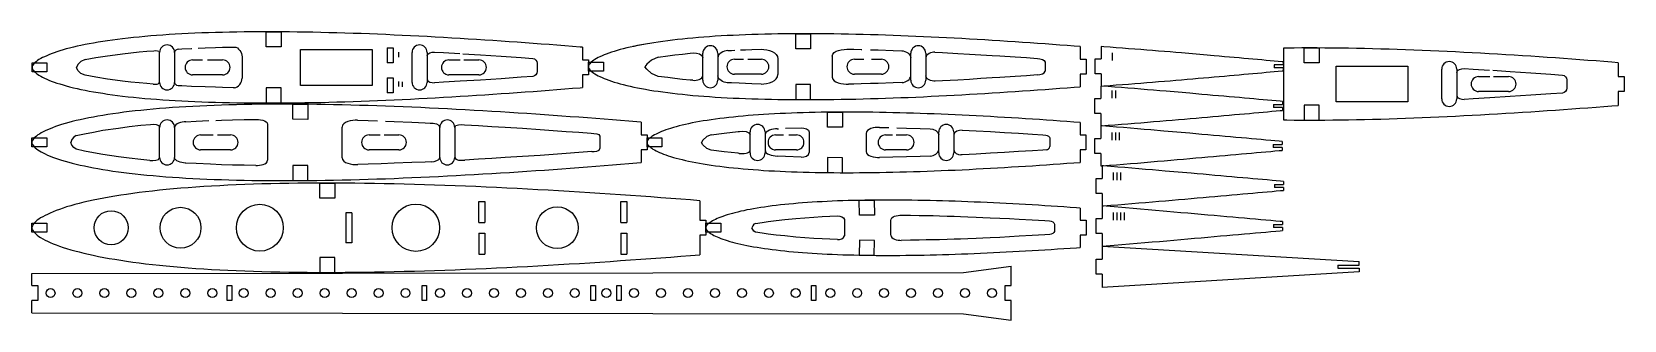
# Model space of a CAD drawing. Header units: inches. Extents: x 307 to 839, y 627 to 724.
import ezdxf

# ---------------------------------------------------------------- set-up
doc = ezdxf.new("R2010")
doc.units = ezdxf.units.IN
doc.header["$MEASUREMENT"] = 0
doc.layers.add('7', color=7, linetype='Continuous')
doc.layers.add('LAYER01', color=7, linetype='Continuous')

msp = doc.modelspace()

# ---------------------------------------------------------------- linework, layer by layer
for p, q in [((426.02, 718.34), (428.02, 718.34)), ((426.02, 718.34), (426.02, 713.34)), ((428.02, 718.34), (428.02, 713.34)), ((491.2, 718.56), (491.2, 714.34)), ((512.92, 719.74), (508, 718.87)), ((657.37, 718.78), (657.37, 714.58)), ((725.29, 718.27), (725.23, 694.33)), ((350.03, 706.84), (350.03, 716.84)), ((355.03, 716.84), (355.03, 706.84)), ((361.04, 714.34), (364.33, 714.34)), ((366.04, 714.34), (371.04, 714.34)), ((377.54, 715.42), (377.54, 708.26)), ((426.02, 717.35), (426.02, 714.35)), ((428.02, 713.34), (426.02, 713.34)), ((429.82, 716.89), (429.82, 715.28)), ((434.31, 706.84), (434.31, 716.84)), ((439.31, 716.84), (439.31, 706.84)), ((439.31, 715.71), (439.31, 707.97)), ((446.61, 714.34), (450.36, 714.34)), ((451.61, 714.34), (456.61, 714.34)), ((476.08, 713.23), (476.08, 710.45)), ((491.2, 714.34), (493.2, 714.34)), ((493.2, 714.34), (493.2, 709.34)), ((531.39, 707.58), (531.39, 716.58)), ((536.39, 716.58), (536.39, 707.58)), ((541.93, 714.58), (545.01, 714.58)), ((546.43, 714.58), (550.93, 714.58)), ((556.47, 714.74), (556.47, 709.43)), ((574.62, 715.57), (574.62, 708.6)), ((582, 714.58), (585.18, 714.58)), ((587.68, 714.58), (591, 714.58)), ((600.82, 707.58), (600.82, 716.58)), ((605.82, 716.58), (605.82, 707.58)), ((645.65, 713.55), (645.65, 710.62)), ((657.37, 714.58), (659.37, 714.58)), ((659.37, 714.58), (659.37, 709.58)), ((662.37, 714.7), (664.37, 714.7)), ((662.37, 709.7), (662.37, 714.7)), ((668.06, 716.74), (668.06, 714.19)), ((722.19, 712.7), (722.18, 711.7)), ((725.19, 712.7), (722.19, 712.7)), ((725.19, 713.7), (725.19, 712.7)), ((837.03, 713.42), (836.99, 708.8)), ((371.04, 709.34), (361.04, 709.34)), ((426.02, 708.34), (428.02, 708.34)), ((426.02, 708.34), (426.02, 703.34)), ((428.02, 708.34), (428.02, 703.34)), ((429.82, 707.12), (429.82, 705.51)), ((456.61, 709.34), (446.61, 709.34)), ((491.2, 709.34), (491.2, 705.12)), ((493.2, 709.34), (491.2, 709.34)), ((550.93, 709.58), (541.93, 709.58)), ((591, 709.58), (582, 709.58)), ((659.37, 709.58), (657.37, 709.58)), ((657.37, 709.58), (657.37, 705.39)), ((664.37, 709.7), (662.37, 709.7)), ((725.18, 711.7), (722.18, 711.7)), ((725.18, 711.7), (725.18, 710.7)), ((778.09, 701.3), (778.09, 711.3)), ((783.09, 711.3), (783.09, 701.3)), ((783.09, 710.17), (783.09, 702.43)), ((790.4, 708.8), (794.14, 708.8)), ((795.4, 708.8), (800.4, 708.8)), ((819.87, 707.69), (819.87, 704.91)), ((837, 708.8), (839, 708.8)), ((839, 708.8), (839, 703.8)), ((428.02, 703.34), (426.02, 703.34)), ((431, 706.98), (431, 705.37)), ((667.98, 704.13), (667.98, 701.58)), ((669.21, 704.13), (669.21, 701.58)), ((800.4, 703.8), (790.4, 703.8)), ((836.99, 703.8), (836.99, 699.18)), ((839, 703.8), (837, 703.8)), ((662.29, 701.48), (664.29, 701.48)), ((662.29, 696.48), (662.29, 701.48)), ((664.29, 696.48), (662.29, 696.48)), ((721.93, 699.48), (724.93, 699.48)), ((721.93, 699.48), (721.93, 698.48)), ((724.93, 698.48), (721.93, 698.48)), ((724.93, 700.48), (724.93, 699.48)), ((724.94, 698.48), (724.94, 697.48)), ((350.03, 681.8), (350.03, 691.8)), ((355.03, 691.8), (355.03, 681.8)), ((386.08, 692.76), (386.08, 680.85)), ((443.56, 681.8), (443.56, 691.8)), ((448.56, 691.8), (448.56, 681.8)), ((510.75, 693.53), (510.75, 689.3)), ((657.32, 693.45), (657.32, 689.3)), ((363.72, 689.3), (367.9, 689.3)), ((369.37, 689.3), (373.72, 689.3)), ((419.94, 689.3), (423.61, 689.3)), ((424.94, 689.3), (429.94, 689.3)), ((510.75, 689.3), (512.75, 689.3)), ((512.75, 689.3), (512.75, 684.3)), ((547.15, 683.3), (547.15, 690.3)), ((552.15, 690.3), (552.15, 683.3)), ((555.66, 689.3), (558.35, 689.3)), ((560.13, 689.3), (562.66, 689.3)), ((566.9, 690.2), (566.9, 683.4)), ((585.92, 689.8), (585.92, 683.8)), ((592.42, 689.3), (594.74, 689.3)), ((595.92, 689.3), (599.42, 689.3)), ((610.15, 683.3), (610.15, 690.3)), ((615.15, 690.3), (615.15, 683.3)), ((647.22, 688.18), (647.22, 685.42)), ((657.32, 689.3), (659.32, 689.3)), ((659.32, 689.3), (659.32, 684.3)), ((662.29, 688.14), (664.29, 688.14)), ((662.29, 683.14), (662.29, 688.14)), ((667.98, 690.12), (667.98, 687.57)), ((669.21, 690.12), (669.21, 687.57)), ((670.38, 690.12), (670.38, 687.57)), ((721.79, 686.14), (724.79, 686.14)), ((721.79, 686.14), (721.79, 685.14)), ((724.79, 687.14), (724.79, 686.14)), ((373.72, 684.3), (363.72, 684.3)), ((429.94, 684.3), (419.94, 684.3)), ((512.75, 684.3), (510.75, 684.3)), ((510.75, 684.3), (510.75, 680.07)), ((562.66, 684.3), (555.66, 684.3)), ((599.42, 684.3), (592.42, 684.3)), ((659.32, 684.3), (657.32, 684.3)), ((657.32, 684.3), (657.32, 680.15)), ((664.29, 683.14), (662.29, 683.14)), ((724.79, 685.14), (721.79, 685.14)), ((724.79, 685.14), (724.79, 684.14)), ((668.43, 676.77), (668.43, 674.22)), ((669.66, 676.77), (669.66, 674.22)), ((670.83, 676.77), (670.83, 674.22)), ((662.74, 674.79), (664.74, 674.79)), ((662.74, 669.79), (662.74, 674.79)), ((722.24, 672.79), (725.24, 672.79)), ((722.24, 672.79), (722.24, 671.79)), ((725.24, 671.79), (722.24, 671.79)), ((725.24, 673.79), (725.24, 672.79)), ((725.24, 671.79), (725.24, 670.79)), ((456.61, 660.08), (456.61, 667.12)), ((458.61, 667.12), (458.61, 660.08)), ((503.97, 660.08), (503.97, 667.12)), ((505.97, 667.12), (505.97, 660.08)), ((530.36, 667.35), (530.36, 660.82)), ((657.36, 664.89), (657.36, 660.82)), ((664.74, 669.79), (662.74, 669.79)), ((414.17, 663.32), (412.17, 663.32)), ((414.18, 663.32), (412.18, 663.32)), ((414.17, 663.32), (414.17, 653.32)), ((414.18, 663.32), (414.18, 653.32)), ((530.36, 660.82), (532.36, 660.82)), ((532.36, 660.82), (532.36, 655.82)), ((648.77, 659.52), (648.76, 657.11)), ((657.36, 660.82), (659.36, 660.82)), ((659.36, 660.82), (659.36, 655.82)), ((662.74, 661.37), (664.74, 661.37)), ((662.74, 656.37), (662.74, 661.37)), ((668.43, 663.37), (668.43, 660.82)), ((669.66, 663.37), (669.66, 660.82)), ((670.83, 663.37), (670.83, 660.82)), ((672.05, 663.37), (672.05, 660.82)), ((721.97, 659.37), (724.97, 659.37)), ((721.97, 659.37), (721.97, 658.37)), ((724.97, 660.37), (724.97, 659.37)), ((456.61, 656.55), (456.61, 649.51)), ((458.61, 656.55), (458.61, 649.51)), ((503.97, 656.55), (503.97, 649.51)), ((505.97, 656.55), (505.97, 649.51)), ((530.36, 655.82), (530.36, 649.28)), ((532.36, 655.82), (530.36, 655.82)), ((657.36, 655.82), (657.36, 651.74)), ((659.36, 655.82), (657.36, 655.82)), ((664.74, 656.37), (662.74, 656.37)), ((724.97, 658.37), (721.97, 658.37)), ((724.97, 658.37), (724.97, 657.37)), ((414.17, 653.32), (412.17, 653.32)), ((414.18, 653.32), (412.18, 653.32)), ((664.74, 652.14), (750.5, 647.01)), ((664.74, 652.14), (664.74, 647.83)), ((307.38, 643.08), (618.41, 643.42)), ((618.41, 643.42), (634.38, 645.54)), ((634.38, 639), (634.38, 645.54)), ((662.74, 647.83), (664.74, 647.83)), ((662.74, 642.83), (662.74, 647.83)), ((750.5, 643.65), (664.74, 638.32)), ((743.42, 645.83), (743.42, 644.83)), ((743.42, 645.83), (750.5, 645.83)), ((743.42, 644.83), (750.5, 644.83)), ((750.5, 645.83), (750.5, 647.01)), ((750.5, 644.83), (750.5, 643.65)), ((307.38, 639), (307.38, 643.08)), ((307.38, 639), (309.38, 639)), ((309.38, 639), (309.38, 634)), ((372.63, 639), (374.13, 639)), ((372.63, 634), (372.63, 639)), ((374.13, 639), (374.13, 634)), ((437.63, 639), (439.13, 639)), ((437.63, 634), (437.63, 639)), ((439.13, 639), (439.13, 634)), ((494.03, 639), (495.53, 639)), ((494.03, 634), (494.03, 639)), ((495.53, 639), (495.53, 634)), ((502.63, 639), (504.13, 639)), ((502.63, 634), (502.63, 639)), ((504.13, 639), (504.13, 634)), ((567.63, 639), (569.13, 639)), ((567.63, 634), (567.63, 639)), ((569.13, 639), (569.13, 634)), ((632.38, 634), (632.38, 639)), ((632.38, 639), (634.38, 639)), ((664.74, 642.83), (662.74, 642.83)), ((664.74, 642.83), (664.74, 638.32)), ((307.38, 629.93), (307.38, 634)), ((309.38, 634), (307.38, 634)), ((374.13, 634), (372.63, 634)), ((439.13, 634), (437.63, 634)), ((495.53, 634), (494.03, 634)), ((504.13, 634), (502.63, 634)), ((569.13, 634), (567.63, 634)), ((634.38, 634), (632.38, 634)), ((634.38, 627.47), (634.38, 634)), ((307.38, 629.93), (618.4, 629.58)), ((618.4, 629.58), (634.38, 627.47))]:
    msp.add_line(p, q)
at = {"linetype": 'ByBlock'}
for p, q in [((456.61, 667.12), (458.61, 667.12)), ((503.97, 667.12), (505.97, 667.12)), ((412.17, 663.32), (412.17, 653.32)), ((456.61, 660.08), (458.61, 660.08)), ((503.97, 660.08), (505.97, 660.08)), ((456.61, 656.55), (458.61, 656.55)), ((503.97, 656.55), (505.97, 656.55)), ((456.61, 649.51), (458.61, 649.51)), ((503.97, 649.51), (505.97, 649.51))]:
    msp.add_line(p, q, dxfattribs=at)
for points in [[(356.37, 717.98), (357.42, 718.04), (360.69, 718.2), (360.8, 718.2)], [(362.95, 718.29), (365.21, 718.38), (368.64, 718.49), (371.01, 718.55), (374.58, 718.62), (375.02, 718.63)], [(421.02, 717.84), (421.02, 705.84), (397.02, 705.84), (397.02, 717.84), (421.02, 717.84)], [(543.97, 717.66), (545.64, 717.73), (547.75, 717.8), (550.97, 717.89)], [(580.3, 717.92), (581.82, 717.89), (584.28, 717.83), (584.5, 717.83)], [(587.42, 717.75), (589.91, 717.68), (594.93, 717.51), (597.84, 717.4)], [(325.13, 714.46), (323.75, 713.87), (322.75, 712.84), (322.23, 711.84)], [(325.13, 714.46), (328.72, 715.12), (332.6, 715.73), (335.14, 716.08), (337.68, 716.4), (340.42, 716.71), (343.16, 716.99), (345.71, 717.22), (348.04, 717.42)], [(441.83, 716.97), (444.83, 716.8), (450.22, 716.49)], [(451.31, 716.42), (457.2, 716.05), (464.02, 715.6), (470.76, 715.13), (474.63, 714.84)], [(516.51, 715.31), (514.24, 714.31), (512.65, 712.93), (512.06, 712.08)], [(516.51, 715.31), (519.65, 715.74), (522.06, 716.03), (524.6, 716.31), (527.19, 716.56), (528.24, 716.66)], [(539.73, 717.46), (540.99, 717.52), (542.13, 717.58)], [(608.9, 716.92), (611.45, 716.8), (616.56, 716.52), (620.4, 716.31), (624.22, 716.08), (628.04, 715.85), (630.59, 715.69), (635.64, 715.36), (639.41, 715.11), (643.15, 714.84)], [(325.13, 709.23), (323.75, 709.82), (322.75, 710.84), (322.23, 711.84)], [(347.85, 706.28), (345.71, 706.46), (343.16, 706.69), (340.42, 706.97), (337.68, 707.28), (335.14, 707.6), (332.6, 707.95), (328.72, 708.57), (325.13, 709.23)], [(474.66, 708.84), (470.76, 708.56), (464.02, 708.08), (457.2, 707.63), (450.34, 707.2), (444.83, 706.88), (441.83, 706.71)], [(516.51, 708.86), (514.24, 709.86), (512.65, 711.24), (512.06, 712.08)], [(528.09, 707.53), (527.19, 707.61), (524.6, 707.86), (522.06, 708.14), (519.65, 708.43), (516.51, 708.86)], [(643.15, 709.33), (639.41, 709.06), (635.64, 708.81), (630.59, 708.47), (628.04, 708.32), (624.22, 708.09), (620.4, 707.86), (616.56, 707.64), (611.45, 707.37), (608.95, 707.25)], [(766.82, 712.3), (766.82, 700.3), (742.82, 700.3), (742.82, 712.3), (766.82, 712.3)], [(785.62, 711.43), (788.61, 711.26), (794.01, 710.95)], [(795.1, 710.88), (800.99, 710.51), (807.81, 710.06), (814.55, 709.58), (818.42, 709.3)], [(374.99, 705.05), (374.58, 705.06), (371.01, 705.13), (368.64, 705.2), (365.21, 705.31), (360.69, 705.49), (357.42, 705.65), (356.22, 705.72)], [(550.92, 706.28), (547.75, 706.37), (545.64, 706.44), (543.53, 706.53), (540.99, 706.65), (539.57, 706.72)], [(597.94, 706.77), (594.93, 706.66), (589.91, 706.49), (587.42, 706.42), (584.28, 706.34), (581.82, 706.28), (580.07, 706.24)], [(818.45, 703.3), (814.55, 703.02), (807.81, 702.54), (800.99, 702.09), (794.12, 701.66), (788.61, 701.34), (785.62, 701.17)], [(322.19, 689.07), (324.89, 689.68), (327.91, 690.28), (331.09, 690.84), (336.24, 691.61), (339.88, 692.07), (343.8, 692.51), (347.01, 692.81)], [(358.74, 693.7), (362.26, 693.89), (366.43, 694.08)], [(368.84, 694.17), (370.68, 694.24), (374.41, 694.35), (378.24, 694.44), (381.63, 694.49)], [(410.97, 681.71), (410.97, 691.9)], [(416.12, 694.2), (419.61, 694.1), (422.82, 693.99)], [(425.4, 693.88), (428.37, 693.74), (434.25, 693.56), (438.69, 693.36), (440.4, 693.28)], [(451.84, 692.68), (456.47, 692.42), (460.91, 692.16), (465.34, 691.89), (471.21, 691.51), (477.06, 691.11)], [(556.25, 691.37), (556.64, 691.39)], [(559.04, 691.51), (564.28, 691.69)], [(590.34, 691.82), (593.48, 691.75)], [(596.18, 691.69), (599.41, 691.61), (604, 691.47), (607.29, 691.35)], [(322.19, 689.07), (321.33, 688.54), (320.73, 687.77), (320.41, 686.8)], [(322.19, 684.54), (321.33, 685.06), (320.73, 685.83), (320.41, 686.8)], [(477.06, 691.11), (481.4, 690.81), (485.72, 690.49), (490, 690.18), (494.15, 689.86)], [(497.03, 688.86), (497.03, 684.74)], [(534.2, 689.37), (532.68, 688.78), (531.39, 687.55), (530.92, 686.8)], [(534.2, 684.23), (532.68, 684.82), (531.39, 686.05), (530.92, 686.8)], [(534.2, 689.37), (538.52, 689.94), (543.19, 690.44), (543.66, 690.48)], [(566.9, 690.2), (566.9, 685.09)], [(617.99, 690.9), (622.69, 690.67), (627.39, 690.42), (632.09, 690.15), (636.77, 689.87), (641.43, 689.57), (644.92, 689.34), (645.96, 689.26)], [(346.73, 680.82), (343.8, 681.1), (339.88, 681.53), (336.24, 682), (331.09, 682.77), (327.91, 683.33), (324.89, 683.93), (322.19, 684.54)], [(494.29, 683.76), (490, 683.43), (485.72, 683.11), (481.4, 682.8), (477.06, 682.49), (471.21, 682.1), (465.34, 681.72), (460.91, 681.45), (456.47, 681.18), (451.95, 680.93)], [(543.52, 683.13), (543.19, 683.16), (538.52, 683.66), (534.2, 684.23)], [(564.25, 681.91), (559.04, 682.09), (556.17, 682.24)], [(607.36, 682.25), (604, 682.13), (599.41, 681.99), (594.85, 681.88), (590.37, 681.79)], [(646.01, 684.34), (644.92, 684.27), (641.43, 684.03), (636.77, 683.74), (632.09, 683.46), (627.39, 683.19), (622.69, 682.93), (617.99, 682.7), (617.58, 682.68)], [(382.12, 679.11), (378.24, 679.17), (374.41, 679.26), (370.68, 679.37), (367, 679.5), (362.26, 679.72), (358.74, 679.91), (358.54, 679.92)], [(440.88, 680.35), (438.69, 680.25), (434.25, 680.05), (428.37, 679.87), (423.97, 679.65), (419.61, 679.51), (416.15, 679.41)], [(548.92, 659.75), (548.47, 659.46), (548.07, 658.9), (547.75, 658.32)], [(548.92, 659.75), (551.16, 660.11), (553.25, 660.41), (555.88, 660.75), (558.72, 661.06), (562.42, 661.41), (565.5, 661.66), (568.4, 661.85), (571.22, 662.02), (573.77, 662.14), (576.39, 662.25)], [(578.64, 661.03), (578.64, 655.6)], [(594.17, 655.85), (594.17, 660.78)], [(597.63, 662.53), (597.65, 662.53)], [(597.65, 662.53), (600.71, 662.5), (603.57, 662.45), (605.99, 662.41), (608.34, 662.35), (610.42, 662.3), (612.99, 662.23), (615.29, 662.15), (617.41, 662.08), (619.89, 661.99), (622.66, 661.88), (624.88, 661.79), (627.36, 661.68), (630.57, 661.52), (633.79, 661.36), (637.01, 661.18), (641.3, 660.93), (645.57, 660.68), (647.17, 660.58)], [(548.92, 656.89), (548.47, 657.18), (548.07, 657.73), (547.75, 658.32)], [(576.35, 654.38), (573.77, 654.49), (571.22, 654.62), (568.4, 654.78), (565.5, 654.98), (562.42, 655.22), (558.72, 655.57), (555.88, 655.89), (553.25, 656.22), (551.16, 656.53), (548.92, 656.89)], [(647.22, 656.06), (645.57, 655.95), (641.3, 655.7), (637.01, 655.45), (633.79, 655.27), (630.57, 655.11), (627.36, 654.96), (624.88, 654.85), (622.66, 654.75), (619.89, 654.64), (617.41, 654.55), (615.29, 654.48), (612.99, 654.41), (610.42, 654.33), (608.34, 654.28), (605.99, 654.23), (603.57, 654.18), (600.71, 654.14), (597.65, 654.11)]]:
    msp.add_lwpolyline(points)
for centre, start, end in [((352.53, 716.84), 0, 180), ((436.81, 716.84), 0, 180), ((533.89, 716.58), 0, 180), ((603.32, 716.58), 0, 180), ((361.04, 711.84), 90, 270), ((371.04, 711.84), 270, 90), ((446.61, 711.84), 90, 270), ((456.61, 711.84), 270, 90), ((541.93, 712.08), 90, 270), ((550.93, 712.08), 270, 90), ((582, 712.08), 90, 270), ((591, 712.08), 270, 90), ((780.59, 711.3), 0, 180), ((533.89, 707.58), 180, 0), ((603.32, 707.58), 180, 0), ((790.4, 706.3), 90, 270), ((800.4, 706.3), 270, 90), ((352.53, 706.84), 180, 0), ((436.81, 706.84), 180, 0), ((780.59, 701.3), 180, 0), ((352.53, 691.8), 0, 180), ((446.06, 691.8), 0, 180), ((549.65, 690.3), 0, 180), ((612.65, 690.3), 0, 180), ((363.72, 686.8), 90, 270), ((373.72, 686.8), 270, 90), ((419.94, 686.8), 90, 270), ((429.94, 686.8), 270, 90), ((555.66, 686.8), 90, 270), ((562.66, 686.8), 270, 90), ((592.42, 686.8), 90, 270), ((599.42, 686.8), 270, 90), ((352.53, 681.8), 180, 0), ((446.06, 681.8), 180, 0), ((549.65, 683.3), 180, 0), ((612.65, 683.3), 180, 0)]:
    msp.add_arc(centre, 2.5, start, end)
for points in [[(356.37, 717.98), (355.78, 717.94), (355.03, 717.43), (355.03, 716.84)], [(375.02, 718.63), (376.38, 718.65), (377.54, 716.78), (377.54, 715.42)], [(550.97, 717.89), (553.08, 717.96), (556.47, 716.85), (556.47, 714.74)], [(574.62, 715.57), (574.62, 717.62), (578.25, 717.96), (580.3, 717.92)], [(348.04, 717.42), (348.73, 717.48), (350.03, 717.53), (350.03, 716.84)], [(439.31, 715.71), (439.31, 716.65), (440.89, 717.03), (441.83, 716.97)], [(474.63, 714.84), (475.35, 714.79), (476.08, 713.96), (476.08, 713.23)], [(528.24, 716.66), (529.41, 716.76), (531.39, 716.26), (531.39, 715.08)], [(539.73, 717.46), (538.37, 717.39), (536.39, 716.45), (536.39, 715.08)], [(597.84, 717.4), (599.1, 717.35), (600.82, 716.34), (600.82, 715.08)], [(608.9, 716.92), (607.71, 716.98), (605.82, 716.28), (605.82, 715.08)], [(643.15, 714.84), (644.09, 714.78), (645.65, 714.49), (645.65, 713.55)], [(374.99, 705.05), (376.36, 705.03), (377.54, 706.9), (377.54, 708.26)], [(439.31, 707.97), (439.31, 707.03), (440.89, 706.66), (441.83, 706.71)], [(476.08, 710.45), (476.08, 709.73), (475.37, 708.89), (474.66, 708.84)], [(528.09, 707.53), (529.3, 707.42), (531.39, 707.87), (531.39, 709.08)], [(539.57, 706.72), (538.25, 706.79), (536.39, 707.76), (536.39, 709.08)], [(550.92, 706.28), (553.04, 706.21), (556.47, 707.3), (556.47, 709.43)], [(574.62, 708.6), (574.62, 706.62), (578.09, 706.2), (580.07, 706.24)], [(597.94, 706.77), (599.17, 706.82), (600.82, 707.85), (600.82, 709.08)], [(608.95, 707.25), (607.74, 707.19), (605.82, 707.88), (605.82, 709.08)], [(643.15, 709.33), (644.09, 709.39), (645.65, 709.68), (645.65, 710.62)], [(783.09, 710.17), (783.09, 711.11), (784.68, 711.48), (785.62, 711.43)], [(818.42, 709.3), (819.14, 709.25), (819.87, 708.42), (819.87, 707.69)], [(347.85, 706.28), (348.6, 706.22), (350.03, 706.09), (350.03, 706.84)], [(356.22, 705.72), (355.68, 705.75), (355.03, 706.29), (355.03, 706.84)], [(783.09, 702.43), (783.09, 701.49), (784.68, 701.11), (785.62, 701.17)], [(819.87, 704.91), (819.87, 704.19), (819.16, 703.35), (818.45, 703.3)], [(347.01, 692.81), (348.07, 692.91), (350.03, 692.86), (350.03, 691.8)], [(358.74, 693.7), (357.35, 693.62), (355.03, 693.19), (355.03, 691.8)], [(381.63, 694.49), (383.22, 694.52), (386.08, 694.35), (386.08, 692.76)], [(416.12, 694.2), (414.24, 694.25), (410.97, 693.78), (410.97, 691.9)], [(440.4, 693.28), (441.57, 693.22), (443.56, 692.96), (443.56, 691.8)], [(448.56, 691.8), (448.56, 692.93), (450.71, 692.75), (451.84, 692.68)], [(556.25, 691.37), (554.72, 691.29), (552.15, 690.83), (552.15, 689.3)], [(564.28, 691.69), (565.29, 691.73), (566.9, 691.2), (566.9, 690.2)], [(590.34, 691.82), (588.72, 691.85), (585.92, 691.42), (585.92, 689.8)], [(607.29, 691.35), (608.47, 691.31), (610.15, 690.48), (610.15, 689.3)], [(494.15, 689.86), (495.16, 689.78), (497.03, 689.88), (497.03, 688.86)], [(543.66, 690.48), (544.89, 690.59), (547.15, 690.53), (547.15, 689.3)], [(617.99, 690.9), (616.9, 690.96), (615.15, 690.39), (615.15, 689.3)], [(645.96, 689.26), (646.51, 689.23), (647.22, 688.74), (647.22, 688.18)], [(346.73, 680.82), (347.87, 680.71), (350.03, 680.66), (350.03, 681.8)], [(358.54, 679.92), (357.21, 680), (355.03, 680.47), (355.03, 681.8)], [(382.12, 679.11), (383.56, 679.08), (386.08, 679.4), (386.08, 680.85)], [(410.97, 681.71), (410.97, 679.82), (414.26, 679.35), (416.15, 679.41)], [(440.88, 680.35), (441.89, 680.4), (443.56, 680.78), (443.56, 681.8)], [(448.56, 681.8), (448.56, 680.64), (450.79, 680.86), (451.95, 680.93)], [(494.29, 683.76), (495.26, 683.83), (497.03, 683.77), (497.03, 684.74)], [(543.52, 683.13), (544.79, 683.02), (547.15, 683.03), (547.15, 684.3)], [(552.15, 684.3), (552.15, 682.8), (554.67, 682.31), (556.17, 682.24)], [(564.25, 681.91), (565.26, 681.87), (566.9, 682.39), (566.9, 683.4)], [(585.92, 683.8), (585.92, 682.17), (588.74, 681.76), (590.37, 681.79)], [(607.36, 682.25), (608.51, 682.29), (610.15, 683.15), (610.15, 684.3)], [(615.15, 684.3), (615.15, 683.33), (616.61, 682.64), (617.58, 682.68)], [(646.01, 684.34), (646.55, 684.38), (647.22, 684.88), (647.22, 685.42)], [(576.39, 662.25), (577.24, 662.28), (578.64, 661.89), (578.64, 661.03)], [(594.17, 660.78), (594.17, 662.08), (596.35, 662.54), (597.65, 662.53)], [(647.17, 660.58), (647.81, 660.54), (648.77, 660.16), (648.77, 659.52)], [(576.35, 654.38), (577.21, 654.35), (578.64, 654.73), (578.64, 655.6)], [(594.17, 655.85), (594.17, 654.56), (596.35, 654.09), (597.65, 654.11)], [(648.76, 657.11), (648.76, 656.49), (647.84, 656.1), (647.22, 656.06)]]:
    msp.add_open_spline(points, degree=3)
at = {"layer": '7', "linetype": 'Continuous'}
for points in [[(491.2, 718.56), (490.39, 718.62), (487.86, 718.83), (485.26, 719.03), (482.66, 719.24), (480.06, 719.44), (477.41, 719.64), (474.76, 719.83), (472.11, 720.03), (469.41, 720.22), (466.72, 720.41), (464.02, 720.6), (461.29, 720.78), (458.56, 720.97), (455.84, 721.14), (453.09, 721.31), (450.34, 721.48), (447.59, 721.64), (444.83, 721.8), (442.07, 721.96), (439.31, 722.12), (436.55, 722.26), (433.79, 722.4), (431.03, 722.54), (428.28, 722.66), (425.53, 722.78), (422.77, 722.9), (420.05, 723), (417.32, 723.11), (414.59, 723.2), (411.9, 723.29), (409.2, 723.37), (406.5, 723.44), (403.85, 723.5), (401.2, 723.56), (398.55, 723.61), (395.95, 723.65), (393.35, 723.68), (390.75, 723.7), (388.22, 723.71), (385.68, 723.72), (383.15, 723.71), (380.69, 723.7), (378.23, 723.68), (375.77, 723.64), (373.39, 723.6), (371.01, 723.55), (368.64, 723.49), (366.35, 723.42), (364.07, 723.34), (361.78, 723.24), (359.6, 723.15), (357.42, 723.04), (355.24, 722.91), (353.16, 722.79), (351.09, 722.65), (349.02, 722.5), (347.07, 722.34), (345.11, 722.17), (343.16, 721.99), (341.33, 721.81), (339.51, 721.61), (337.68, 721.4), (335.99, 721.19), (334.29, 720.97), (332.6, 720.73), (331.05, 720.5), (329.5, 720.25), (327.95, 719.98), (326.54, 719.73), (325.13, 719.46), (323.73, 719.17), (322.47, 718.89), (321.22, 718.6), (319.97, 718.29), (318.87, 718), (317.77, 717.69), (316.68, 717.36), (315.73, 717.06), (314.8, 716.74), (313.87, 716.39), (313.09, 716.08), (312.32, 715.75), (311.56, 715.4), (310.95, 715.1), (310.34, 714.78), (309.75, 714.44), (309.3, 714.14), (308.87, 713.83), (308.45, 713.48), (308.17, 713.22), (307.91, 712.93), (307.68, 712.6), (307.54, 712.36), (307.45, 712.1), (307.42, 711.84), (307.45, 711.58), (307.54, 711.32), (307.68, 711.08), (307.91, 710.76), (308.17, 710.47), (308.45, 710.2), (308.87, 709.86), (309.3, 709.54), (309.75, 709.25), (310.34, 708.9), (310.95, 708.58), (311.56, 708.28), (312.32, 707.93), (313.09, 707.6), (313.87, 707.29), (314.8, 706.94), (315.73, 706.62), (316.68, 706.32), (317.77, 705.99), (318.87, 705.68), (319.97, 705.39), (321.22, 705.08), (322.47, 704.79), (323.73, 704.51), (325.13, 704.22), (326.54, 703.95), (327.95, 703.7), (329.5, 703.43), (331.05, 703.19), (332.6, 702.95), (334.29, 702.71), (335.99, 702.49), (337.68, 702.28), (339.51, 702.07), (341.33, 701.88), (343.16, 701.69), (345.11, 701.51), (347.07, 701.34), (349.02, 701.19), (351.09, 701.03), (353.16, 700.9), (355.24, 700.77), (357.42, 700.65), (359.6, 700.54), (361.78, 700.44), (364.07, 700.35), (366.35, 700.27), (368.64, 700.2), (371.01, 700.13), (373.39, 700.08), (375.77, 700.04), (378.23, 700.01), (380.69, 699.98), (383.15, 699.97), (385.68, 699.97), (388.22, 699.97), (390.75, 699.98), (393.35, 700.01), (395.95, 700.04), (398.55, 700.08), (401.2, 700.13), (403.85, 700.18), (406.5, 700.25), (409.2, 700.32), (411.9, 700.4), (414.59, 700.48), (417.32, 700.58), (420.05, 700.68), (422.77, 700.79), (425.53, 700.9), (428.28, 701.02), (431.03, 701.15), (433.79, 701.28), (436.55, 701.42), (439.31, 701.57), (442.07, 701.72), (444.83, 701.88), (447.59, 702.04), (450.34, 702.2), (453.09, 702.37), (455.84, 702.54), (458.56, 702.72), (461.29, 702.9), (464.02, 703.08), (466.72, 703.27), (469.41, 703.46), (472.11, 703.65), (474.76, 703.85), (477.41, 704.05), (480.06, 704.25), (482.66, 704.45), (485.26, 704.65), (487.86, 704.86), (490.39, 705.06), (491.2, 705.12)], [(385.58, 723.72), (390.58, 723.7), (390.56, 718.7), (385.56, 718.72), (385.58, 723.72)], [(657.37, 718.78), (655.42, 718.93), (653.01, 719.11), (650.56, 719.3), (648.1, 719.48), (645.65, 719.66), (643.15, 719.84), (640.66, 720.02), (638.16, 720.19), (635.64, 720.36), (633.11, 720.53), (630.59, 720.69), (628.04, 720.85), (625.5, 721.01), (622.95, 721.16), (620.4, 721.31), (617.84, 721.45), (615.29, 721.6), (612.73, 721.73), (610.18, 721.86), (607.62, 721.98), (605.07, 722.1), (602.53, 722.21), (599.98, 722.32), (597.46, 722.42), (594.93, 722.51), (592.41, 722.6), (589.91, 722.68), (587.42, 722.75), (584.92, 722.82), (582.47, 722.88), (580.01, 722.93), (577.56, 722.97), (575.15, 723.01), (572.75, 723.04), (570.34, 723.06), (568, 723.07), (565.65, 723.08), (563.3, 723.07), (561.02, 723.06), (558.75, 723.04), (556.47, 723.01), (554.27, 722.97), (552.07, 722.92), (549.87, 722.86), (547.75, 722.8), (545.64, 722.73), (543.53, 722.64), (541.5, 722.55), (539.48, 722.45), (537.46, 722.34), (535.55, 722.22), (533.63, 722.09), (531.71, 721.95), (529.9, 721.8), (528.1, 721.65), (526.29, 721.48), (524.6, 721.31), (522.91, 721.13), (521.22, 720.93), (519.65, 720.74), (518.08, 720.53), (516.51, 720.31), (515.08, 720.1), (513.64, 719.87), (512.21, 719.62), (510.9, 719.39), (509.6, 719.13), (508.3, 718.87), (507.14, 718.61), (505.98, 718.34), (504.82, 718.05), (503.8, 717.79), (502.78, 717.5), (501.77, 717.2), (500.9, 716.92), (500.03, 716.62), (499.17, 716.3), (498.45, 716.01), (497.74, 715.7), (497.03, 715.38), (496.47, 715.1), (495.91, 714.81), (495.36, 714.49), (494.95, 714.21), (494.54, 713.92), (494.16, 713.61), (493.9, 713.36), (493.65, 713.09), (493.44, 712.79), (493.32, 712.57), (493.23, 712.33), (493.2, 712.08), (493.23, 711.84), (493.32, 711.6), (493.44, 711.38), (493.65, 711.08), (493.9, 710.81), (494.16, 710.56), (494.54, 710.25), (494.95, 709.95), (495.36, 709.68), (495.91, 709.36), (496.47, 709.07), (497.03, 708.79), (497.74, 708.46), (498.45, 708.16), (499.17, 707.87), (500.03, 707.55), (500.9, 707.25), (501.77, 706.97), (502.78, 706.67), (503.8, 706.38), (504.82, 706.11), (505.98, 705.83), (507.14, 705.56), (508.3, 705.3), (509.6, 705.03), (510.9, 704.78), (512.21, 704.55), (513.64, 704.3), (515.08, 704.07), (516.51, 703.86), (518.08, 703.64), (519.65, 703.43), (521.22, 703.24), (522.91, 703.04), (524.6, 702.86), (526.29, 702.69), (528.1, 702.52), (529.9, 702.37), (531.71, 702.22), (533.63, 702.08), (535.55, 701.95), (537.46, 701.83), (539.48, 701.72), (541.5, 701.62), (543.53, 701.53), (545.64, 701.44), (547.75, 701.37), (549.87, 701.3), (552.07, 701.25), (554.27, 701.2), (556.47, 701.16), (558.75, 701.13), (561.02, 701.11), (563.3, 701.1), (565.65, 701.09), (568, 701.1), (570.34, 701.11), (572.75, 701.13), (575.15, 701.16), (577.56, 701.19), (580.01, 701.24), (582.47, 701.29), (584.92, 701.35), (587.42, 701.42), (589.91, 701.49), (592.41, 701.57), (594.93, 701.66), (597.46, 701.75), (599.98, 701.85), (602.53, 701.96), (605.07, 702.07), (607.62, 702.19), (610.18, 702.31), (612.73, 702.44), (615.29, 702.57), (617.84, 702.72), (620.4, 702.86), (622.95, 703.01), (625.5, 703.16), (628.04, 703.32), (630.59, 703.48), (633.11, 703.64), (635.64, 703.81), (638.16, 703.98), (640.66, 704.15), (643.15, 704.33), (645.65, 704.51), (648.1, 704.69), (650.56, 704.87), (653.01, 705.05), (655.42, 705.24), (657.37, 705.39)], [(562.39, 723.07), (567.39, 723.07), (567.39, 718.07), (562.39, 718.07), (562.39, 723.07)], [(664.37, 718.78), (664.37, 714.7)], [(725.19, 713.7), (724.79, 713.73), (723.48, 713.85), (722.16, 713.96), (720.85, 714.08), (719.43, 714.2), (718.01, 714.33), (716.59, 714.45), (715.07, 714.59), (713.55, 714.72), (712.04, 714.86), (710.43, 715), (708.82, 715.14), (707.21, 715.28), (705.51, 715.43), (703.81, 715.58), (702.12, 715.73), (698.5, 716.05), (694.87, 716.36), (691.25, 716.67), (689.34, 716.83), (687.43, 716.99), (685.51, 717.15), (683.54, 717.31), (681.57, 717.47), (679.6, 717.63), (677.58, 717.79), (675.57, 717.94), (673.55, 718.1), (671.49, 718.26), (669.42, 718.41), (667.36, 718.56), (665.27, 718.71), (664.37, 718.78)], [(836.99, 713.42), (834.87, 713.59), (832.23, 713.79), (829.6, 714), (826.91, 714.2), (824.22, 714.4), (821.53, 714.6), (818.8, 714.8), (816.07, 714.99), (813.34, 715.18), (810.57, 715.37), (807.81, 715.55), (805.04, 715.73), (802.25, 715.9), (799.47, 716.07), (796.68, 716.24), (793.88, 716.4), (791.08, 716.56), (788.28, 716.71), (785.48, 716.86), (782.69, 717), (779.89, 717.14), (777.1, 717.27), (774.31, 717.39), (771.52, 717.51), (768.76, 717.62), (765.99, 717.72), (763.23, 717.81), (760.5, 717.9), (757.76, 717.98), (755.03, 718.05), (752.34, 718.12), (749.65, 718.18), (746.97, 718.23), (744.33, 718.27), (741.7, 718.3), (739.06, 718.32), (736.49, 718.33), (733.92, 718.34), (731.35, 718.33), (728.86, 718.32), (726.36, 718.3), (725.29, 718.27)], [(732.18, 718.33), (737.18, 718.33), (737.18, 713.33), (732.18, 713.33), (732.18, 718.33)], [(307.42, 710.34), (307.42, 713.34), (312.42, 713.34), (312.42, 710.34), (307.42, 710.34)], [(493.2, 710.58), (493.2, 713.58), (498.2, 713.58), (498.2, 710.58), (493.2, 710.58)], [(664.37, 705.62), (665.27, 705.69), (667.36, 705.84), (669.42, 705.99), (671.49, 706.14), (673.55, 706.3), (675.57, 706.45), (677.58, 706.61), (679.6, 706.77), (681.57, 706.93), (683.54, 707.09), (685.51, 707.25), (687.43, 707.41), (689.34, 707.57), (691.25, 707.73), (693.1, 707.88), (694.95, 708.04), (696.79, 708.2), (698.57, 708.35), (700.34, 708.51), (702.12, 708.66), (703.81, 708.81), (705.51, 708.96), (707.21, 709.11), (708.82, 709.26), (710.43, 709.4), (712.04, 709.54), (713.55, 709.67), (715.07, 709.81), (716.59, 709.94), (718.01, 710.07), (719.43, 710.2), (720.85, 710.32), (722.16, 710.44), (723.48, 710.55), (724.79, 710.67), (725.18, 710.7)], [(664.37, 709.7), (664.37, 705.62)], [(385.58, 699.97), (390.58, 699.98), (390.56, 704.98), (385.56, 704.97), (385.58, 699.97)], [(562.39, 701.1), (567.39, 701.1), (567.39, 706.1), (562.39, 706.1), (562.39, 701.1)], [(664.29, 705.63), (664.29, 701.48)], [(724.93, 700.48), (724.17, 700.55), (722.85, 700.66), (721.41, 700.78), (719.97, 700.91), (718.52, 701.04), (716.97, 701.17), (715.41, 701.31), (713.86, 701.45), (712.2, 701.6), (710.53, 701.75), (708.87, 701.89), (707.11, 702.05), (705.34, 702.2), (703.58, 702.36), (701.72, 702.52), (699.86, 702.69), (698.01, 702.85), (694.04, 703.2), (690.07, 703.54), (686.1, 703.88), (684.01, 704.05), (681.91, 704.23), (679.82, 704.4), (677.66, 704.58), (675.5, 704.75), (673.34, 704.93), (671.13, 705.1), (668.92, 705.27), (666.71, 705.45), (664.45, 705.62), (664.29, 705.63)], [(510.75, 693.53), (509.39, 693.65), (506.67, 693.87), (503.94, 694.09), (501.22, 694.31), (498.43, 694.53), (495.64, 694.75), (492.85, 694.96), (490, 695.18), (487.15, 695.39), (484.3, 695.6), (481.4, 695.81), (478.51, 696.01), (475.61, 696.21), (472.68, 696.41), (469.75, 696.61), (466.82, 696.8), (463.86, 696.98), (460.91, 697.16), (457.95, 697.33), (454.99, 697.51), (452.02, 697.68), (449.06, 697.84), (446.09, 698), (443.13, 698.15), (440.16, 698.29), (437.21, 698.43), (434.25, 698.56), (431.3, 698.68), (428.37, 698.8), (425.44, 698.9), (422.51, 699.01), (419.61, 699.1), (416.72, 699.18), (413.82, 699.26), (410.97, 699.33), (408.12, 699.39), (405.27, 699.44), (402.48, 699.48), (399.69, 699.52), (396.9, 699.54), (394.17, 699.56), (391.45, 699.56), (388.73, 699.56), (386.08, 699.54), (383.44, 699.52), (380.8, 699.48), (378.24, 699.44), (375.69, 699.38), (373.14, 699.31), (370.68, 699.24), (368.23, 699.15), (365.77, 699.05), (363.43, 698.95), (361.08, 698.83), (358.74, 698.7), (356.51, 698.56), (354.29, 698.41), (352.06, 698.25), (349.96, 698.08), (347.87, 697.9), (345.77, 697.7), (343.8, 697.51), (341.84, 697.3), (339.88, 697.07), (338.06, 696.85), (336.24, 696.61), (334.42, 696.35), (332.75, 696.1), (331.09, 695.84), (329.42, 695.55), (327.91, 695.28), (326.4, 694.99), (324.89, 694.68), (323.54, 694.38), (322.19, 694.07), (320.85, 693.73), (319.67, 693.42), (318.49, 693.09), (317.31, 692.74), (316.3, 692.41), (315.29, 692.07), (314.3, 691.69), (313.46, 691.36), (312.63, 691), (311.82, 690.63), (311.16, 690.31), (310.51, 689.96), (309.87, 689.59), (309.39, 689.28), (308.92, 688.94), (308.48, 688.57), (308.17, 688.28), (307.89, 687.97), (307.64, 687.62), (307.5, 687.36), (307.4, 687.09), (307.36, 686.8), (307.4, 686.52), (307.5, 686.25), (307.64, 685.98), (307.89, 685.64), (308.17, 685.32), (308.48, 685.04), (308.92, 684.67), (309.39, 684.33), (309.87, 684.01), (310.51, 683.64), (311.16, 683.3), (311.82, 682.98), (312.63, 682.6), (313.46, 682.25), (314.3, 681.91), (315.29, 681.54), (316.3, 681.19), (317.31, 680.87), (318.49, 680.52), (319.67, 680.19), (320.85, 679.87), (322.19, 679.54), (323.54, 679.23), (324.89, 678.93), (326.4, 678.62), (327.91, 678.33), (329.42, 678.05), (331.09, 677.77), (332.75, 677.5), (334.42, 677.25), (336.24, 677), (338.06, 676.76), (339.88, 676.53), (341.84, 676.31), (343.8, 676.1), (345.77, 675.9), (347.87, 675.71), (349.96, 675.52), (352.06, 675.36), (354.29, 675.19), (356.51, 675.04), (358.74, 674.91), (361.08, 674.78), (363.43, 674.66), (365.77, 674.55), (368.23, 674.45), (370.68, 674.37), (373.14, 674.29), (375.69, 674.22), (378.24, 674.17), (380.8, 674.12), (383.44, 674.09), (386.08, 674.06), (388.73, 674.05), (391.45, 674.05), (394.17, 674.05), (396.9, 674.06), (399.69, 674.09), (402.48, 674.12), (405.27, 674.16), (408.12, 674.22), (410.97, 674.28), (413.82, 674.35), (416.72, 674.42), (419.61, 674.51), (422.51, 674.6), (425.44, 674.7), (428.37, 674.81), (431.3, 674.93), (434.25, 675.05), (437.21, 675.18), (440.16, 675.31), (443.13, 675.46), (446.09, 675.61), (449.06, 675.76), (452.02, 675.93), (454.99, 676.1), (457.95, 676.27), (460.91, 676.45), (463.86, 676.63), (466.82, 676.81), (469.75, 677), (472.68, 677.19), (475.61, 677.39), (478.51, 677.59), (481.4, 677.8), (484.3, 678.01), (487.15, 678.22), (490, 678.43), (492.85, 678.64), (495.64, 678.86), (498.43, 679.08), (501.22, 679.3), (503.94, 679.52), (506.67, 679.74), (509.39, 679.96), (510.75, 680.07)], [(394.53, 699.54), (399.53, 699.5), (399.48, 694.5), (394.48, 694.55), (394.53, 699.54)], [(657.32, 693.45), (655.22, 693.61), (652.96, 693.77), (650.67, 693.94), (648.37, 694.1), (646.08, 694.26), (643.75, 694.41), (641.43, 694.57), (639.11, 694.72), (636.77, 694.87), (634.43, 695.01), (632.09, 695.15), (629.74, 695.28), (627.39, 695.42), (625.04, 695.55), (622.69, 695.67), (620.34, 695.79), (617.99, 695.9), (615.65, 696.01), (613.3, 696.12), (610.96, 696.21), (608.64, 696.3), (606.32, 696.39), (604, 696.47), (601.7, 696.54), (599.41, 696.61), (597.11, 696.67), (594.85, 696.73), (592.6, 696.78), (590.34, 696.82), (588.13, 696.85), (585.92, 696.88), (583.7, 696.9), (581.54, 696.91), (579.39, 696.91), (577.23, 696.91), (575.13, 696.9), (573.04, 696.88), (570.94, 696.85), (568.92, 696.81), (566.9, 696.77), (564.87, 696.72), (562.93, 696.66), (560.98, 696.59), (559.04, 696.51), (557.18, 696.43), (555.32, 696.33), (553.47, 696.23), (551.7, 696.12), (549.94, 696), (548.17, 695.87), (546.51, 695.74), (544.85, 695.59), (543.19, 695.44), (541.63, 695.28), (540.07, 695.12), (538.52, 694.94), (537.08, 694.76), (535.64, 694.57), (534.2, 694.37), (532.87, 694.17), (531.55, 693.96), (530.23, 693.73), (529.03, 693.52), (527.84, 693.29), (526.64, 693.04), (525.57, 692.8), (524.5, 692.56), (523.44, 692.29), (522.5, 692.04), (521.57, 691.78), (520.64, 691.5), (519.84, 691.25), (519.04, 690.97), (518.25, 690.68), (517.59, 690.41), (516.93, 690.13), (516.28, 689.83), (515.76, 689.58), (515.25, 689.31), (514.74, 689.01), (514.36, 688.76), (513.99, 688.49), (513.64, 688.2), (513.4, 687.97), (513.17, 687.73), (512.98, 687.45), (512.86, 687.24), (512.78, 687.02), (512.75, 686.8), (512.78, 686.58), (512.86, 686.36), (512.98, 686.15), (513.17, 685.88), (513.4, 685.63), (513.64, 685.4), (513.99, 685.11), (514.36, 684.84), (514.74, 684.59), (515.25, 684.3), (515.76, 684.02), (516.28, 683.77), (516.93, 683.47), (517.59, 683.19), (518.25, 682.93), (519.04, 682.63), (519.84, 682.36), (520.64, 682.1), (521.57, 681.82), (522.5, 681.56), (523.44, 681.31), (524.5, 681.05), (525.57, 680.8), (526.64, 680.56), (527.84, 680.32), (529.03, 680.09), (530.23, 679.87), (531.55, 679.64), (532.87, 679.43), (534.2, 679.23), (535.64, 679.03), (537.08, 678.84), (538.52, 678.66), (540.07, 678.48), (541.63, 678.32), (543.19, 678.16), (544.85, 678.01), (546.51, 677.86), (548.17, 677.73), (549.94, 677.6), (551.7, 677.48), (553.47, 677.37), (555.32, 677.27), (557.18, 677.18), (559.04, 677.09), (560.98, 677.02), (562.93, 676.95), (564.87, 676.89), (566.9, 676.83), (568.92, 676.79), (570.94, 676.75), (573.04, 676.73), (575.13, 676.71), (577.23, 676.7), (579.39, 676.69), (581.54, 676.7), (583.7, 676.71), (585.92, 676.73), (588.13, 676.75), (590.34, 676.79), (592.6, 676.83), (594.85, 676.87), (597.11, 676.93), (599.41, 676.99), (601.7, 677.06), (604, 677.13), (606.32, 677.21), (608.64, 677.3), (610.96, 677.39), (613.3, 677.49), (615.65, 677.59), (617.99, 677.7), (620.34, 677.81), (622.69, 677.93), (625.04, 678.05), (627.39, 678.18), (629.74, 678.32), (632.09, 678.46), (634.43, 678.6), (636.77, 678.74), (639.11, 678.88), (641.43, 679.03), (643.75, 679.19), (646.08, 679.35), (648.37, 679.5), (650.67, 679.67), (652.96, 679.83), (655.22, 680), (657.32, 680.15)], [(572.97, 696.88), (577.97, 696.91), (578.01, 691.91), (573.01, 691.88), (572.97, 696.88)], [(664.29, 692.33), (664.45, 692.34), (666.71, 692.51), (668.92, 692.69), (671.13, 692.86), (673.34, 693.03), (675.5, 693.21), (677.66, 693.38), (679.82, 693.56), (681.91, 693.73), (684.01, 693.91), (686.1, 694.08), (688.13, 694.25), (690.15, 694.43), (692.17, 694.6), (694.12, 694.77), (696.06, 694.94), (698.01, 695.11), (699.86, 695.27), (701.72, 695.44), (703.58, 695.6), (705.34, 695.76), (707.11, 695.91), (708.87, 696.07), (710.53, 696.21), (712.2, 696.36), (713.86, 696.51), (715.41, 696.65), (716.97, 696.79), (718.52, 696.92), (719.97, 697.05), (721.41, 697.18), (722.85, 697.3), (724.17, 697.41), (724.94, 697.48)], [(664.29, 696.48), (664.29, 692.33)], [(725.23, 694.33), (726.36, 694.3), (728.86, 694.28), (731.35, 694.27), (733.92, 694.26), (736.49, 694.27), (739.06, 694.28), (741.7, 694.3), (744.33, 694.33), (746.97, 694.37), (749.65, 694.42), (752.34, 694.48), (755.03, 694.54), (757.76, 694.62), (760.5, 694.7), (763.23, 694.78), (765.99, 694.88), (768.76, 694.98), (771.52, 695.09), (774.31, 695.21), (777.1, 695.33), (779.89, 695.46), (782.69, 695.59), (785.48, 695.74), (788.28, 695.88), (791.08, 696.04), (793.88, 696.2), (796.68, 696.36), (799.47, 696.53), (802.25, 696.7), (805.04, 696.87), (807.81, 697.05), (810.57, 697.23), (813.34, 697.42), (816.07, 697.61), (818.8, 697.8), (821.53, 698), (824.22, 698.2), (826.91, 698.4), (829.6, 698.6), (832.23, 698.8), (834.87, 699.01), (836.99, 699.18)], [(732.18, 694.27), (737.18, 694.27), (737.18, 699.27), (732.18, 699.27), (732.18, 694.27)], [(664.29, 692.33), (664.29, 688.14)], [(724.79, 687.14), (723.85, 687.22), (722.41, 687.34), (720.98, 687.47), (719.41, 687.6), (717.84, 687.74), (716.27, 687.88), (714.58, 688.03), (712.89, 688.18), (711.2, 688.33), (709.39, 688.49), (707.59, 688.65), (705.78, 688.81), (703.86, 688.98), (701.94, 689.15), (700.03, 689.32), (698, 689.49), (695.99, 689.67), (693.96, 689.85), (689.65, 690.23), (685.34, 690.6), (681.02, 690.97), (678.74, 691.16), (676.47, 691.35), (674.19, 691.54), (671.84, 691.73), (669.49, 691.92), (667.15, 692.11), (664.74, 692.3), (664.29, 692.33)], [(307.36, 685.3), (307.36, 688.3), (312.36, 688.3), (312.36, 685.3), (307.36, 685.3)], [(512.75, 685.3), (512.75, 688.3), (517.75, 688.3), (517.75, 685.3), (512.75, 685.3)], [(572.97, 676.73), (577.97, 676.69), (578.01, 681.69), (573.01, 681.73), (572.97, 676.73)], [(664.29, 678.95), (664.74, 678.98), (667.15, 679.17), (669.49, 679.36), (671.84, 679.55), (674.19, 679.74), (676.47, 679.93), (678.74, 680.12), (681.02, 680.32), (683.22, 680.5), (685.42, 680.69), (687.62, 680.88), (689.74, 681.06), (691.85, 681.25), (693.96, 681.43), (695.99, 681.61), (698, 681.79), (700.03, 681.97), (701.94, 682.14), (703.86, 682.3), (705.78, 682.47), (707.59, 682.63), (709.39, 682.79), (711.2, 682.95), (712.89, 683.1), (714.58, 683.25), (716.27, 683.4), (717.84, 683.54), (719.41, 683.68), (720.98, 683.81), (722.41, 683.94), (723.85, 684.06), (724.79, 684.14)], [(664.29, 683.14), (664.29, 678.95)], [(394.53, 674.06), (399.53, 674.11), (399.48, 679.11), (394.48, 679.06), (394.53, 674.06)], [(664.74, 678.98), (664.74, 674.79)], [(725.24, 673.79), (724.3, 673.87), (722.86, 674), (721.43, 674.12), (719.86, 674.26), (718.29, 674.39), (716.72, 674.53), (715.03, 674.68), (713.34, 674.83), (711.65, 674.98), (709.84, 675.14), (708.04, 675.3), (706.23, 675.46), (704.31, 675.63), (702.39, 675.8), (700.48, 675.97), (698.45, 676.15), (696.44, 676.32), (694.41, 676.5), (690.1, 676.88), (685.79, 677.25), (681.47, 677.62), (679.19, 677.81), (676.92, 678), (674.64, 678.19), (672.29, 678.38), (669.94, 678.57), (667.6, 678.76), (665.19, 678.95), (664.74, 678.98)], [(530.36, 667.35), (527.27, 667.59), (524.01, 667.85), (520.68, 668.1), (517.35, 668.35), (514.02, 668.59), (510.64, 668.83), (507.26, 669.07), (503.87, 669.31), (500.45, 669.54), (497.03, 669.77), (493.61, 669.99), (490.16, 670.2), (486.71, 670.41), (483.25, 670.62), (479.79, 670.82), (476.33, 671.02), (472.86, 671.21), (469.4, 671.39), (465.94, 671.57), (462.47, 671.74), (459.02, 671.89), (455.57, 672.05), (452.12, 672.19), (448.7, 672.32), (445.28, 672.45), (441.85, 672.57), (438.47, 672.68), (435.09, 672.78), (431.7, 672.87), (428.38, 672.95), (425.05, 673.02), (421.72, 673.08), (418.46, 673.13), (415.2, 673.17), (411.94, 673.19), (408.76, 673.21), (405.58, 673.22), (402.4, 673.21), (399.31, 673.19), (396.22, 673.17), (393.13, 673.13), (390.15, 673.07), (387.17, 673.01), (384.19, 672.93), (381.32, 672.84), (378.45, 672.74), (375.59, 672.63), (372.85, 672.5), (370.11, 672.36), (367.37, 672.21), (364.77, 672.05), (362.17, 671.88), (359.57, 671.69), (357.12, 671.49), (354.67, 671.28), (352.22, 671.05), (349.93, 670.82), (347.63, 670.58), (345.34, 670.31), (343.22, 670.05), (341.09, 669.77), (338.97, 669.47), (337.02, 669.18), (335.07, 668.87), (333.13, 668.53), (331.36, 668.21), (329.6, 667.87), (327.84, 667.51), (326.26, 667.17), (324.68, 666.8), (323.12, 666.41), (321.73, 666.04), (320.36, 665.66), (318.98, 665.25), (317.8, 664.87), (316.63, 664.46), (315.46, 664.03), (314.49, 663.64), (313.52, 663.22), (312.56, 662.79), (311.79, 662.41), (311.04, 662.01), (310.3, 661.57), (309.73, 661.2), (309.19, 660.81), (308.67, 660.38), (308.31, 660.04), (307.98, 659.68), (307.69, 659.27), (307.53, 658.97), (307.41, 658.65), (307.36, 658.32), (307.41, 657.99), (307.53, 657.67), (307.69, 657.36), (307.98, 656.95), (308.31, 656.59), (308.67, 656.25), (309.19, 655.83), (309.73, 655.43), (310.3, 655.06), (311.04, 654.63), (311.79, 654.22), (312.56, 653.85), (313.52, 653.41), (314.49, 652.99), (315.46, 652.6), (316.63, 652.17), (317.8, 651.77), (318.98, 651.39), (320.36, 650.97), (321.73, 650.59), (323.12, 650.22), (324.68, 649.83), (326.26, 649.47), (327.84, 649.12), (329.6, 648.76), (331.36, 648.42), (333.13, 648.1), (335.07, 647.77), (337.02, 647.46), (338.97, 647.16), (341.09, 646.86), (343.22, 646.58), (345.34, 646.32), (347.63, 646.06), (349.93, 645.81), (352.22, 645.58), (354.67, 645.35), (357.12, 645.14), (359.57, 644.95), (362.17, 644.76), (364.77, 644.58), (367.37, 644.42), (370.11, 644.27), (372.85, 644.13), (375.59, 644.01), (378.45, 643.89), (381.32, 643.79), (384.19, 643.7), (387.17, 643.62), (390.15, 643.56), (393.13, 643.51), (396.22, 643.47), (399.31, 643.44), (402.4, 643.42), (405.58, 643.42), (408.76, 643.42), (411.94, 643.44), (415.2, 643.47), (418.46, 643.5), (421.72, 643.55), (425.05, 643.61), (428.38, 643.69), (431.7, 643.77), (435.09, 643.86), (438.47, 643.96), (441.85, 644.06), (445.28, 644.18), (448.7, 644.31), (452.12, 644.44), (455.57, 644.59), (459.02, 644.74), (462.47, 644.9), (465.94, 645.07), (469.4, 645.24), (472.86, 645.42), (476.33, 645.62), (479.79, 645.81), (483.25, 646.02), (486.71, 646.22), (490.16, 646.43), (493.61, 646.65), (497.03, 646.87), (500.45, 647.09), (503.87, 647.33), (507.26, 647.56), (510.64, 647.8), (514.02, 648.04), (517.35, 648.29), (520.68, 648.53), (524.01, 648.79), (527.27, 649.04), (530.36, 649.28)], [(403.47, 673.21), (408.47, 673.21), (408.47, 668.21), (403.47, 668.21), (403.47, 673.21)], [(664.74, 665.6), (665.19, 665.64), (667.6, 665.83), (669.94, 666.01), (672.29, 666.2), (674.64, 666.4), (676.92, 666.58), (679.19, 666.78), (681.47, 666.97), (683.67, 667.15), (685.87, 667.34), (688.07, 667.53), (690.19, 667.71), (692.3, 667.9), (694.41, 668.08), (696.44, 668.26), (698.45, 668.44), (700.48, 668.62), (702.39, 668.79), (704.31, 668.96), (706.23, 669.13), (708.04, 669.29), (709.84, 669.45), (711.65, 669.61), (713.34, 669.76), (715.03, 669.91), (716.72, 670.06), (718.29, 670.19), (719.86, 670.33), (721.43, 670.47), (722.86, 670.59), (724.3, 670.71), (725.24, 670.79)], [(657.36, 664.89), (656.16, 664.98), (654.07, 665.12), (651.95, 665.27), (649.83, 665.41), (647.71, 665.54), (645.57, 665.68), (643.43, 665.81), (641.3, 665.93), (639.15, 666.06), (637.01, 666.18), (634.86, 666.3), (632.72, 666.42), (630.57, 666.52), (628.43, 666.63), (626.29, 666.73), (624.15, 666.82), (622.01, 666.91), (619.89, 666.99), (617.77, 667.07), (615.65, 667.14), (613.56, 667.21), (611.46, 667.27), (609.37, 667.33), (607.31, 667.38), (605.25, 667.42), (603.19, 667.46), (601.17, 667.49), (599.15, 667.51), (597.13, 667.53), (595.16, 667.54), (593.19, 667.54), (591.22, 667.54), (589.31, 667.53), (587.39, 667.51), (585.48, 667.49), (583.63, 667.46), (581.79, 667.42), (579.94, 667.37), (578.16, 667.31), (576.39, 667.25), (574.61, 667.18), (572.92, 667.1), (571.22, 667.02), (569.53, 666.92), (567.92, 666.82), (566.31, 666.71), (564.7, 666.6), (563.18, 666.48), (561.66, 666.34), (560.14, 666.2), (558.72, 666.06), (557.3, 665.91), (555.88, 665.75), (554.57, 665.58), (553.25, 665.41), (551.94, 665.23), (550.73, 665.04), (549.52, 664.85), (548.32, 664.64), (547.23, 664.45), (546.13, 664.24), (545.04, 664.01), (544.06, 663.8), (543.09, 663.57), (542.12, 663.33), (541.26, 663.1), (540.41, 662.86), (539.56, 662.61), (538.83, 662.37), (538.1, 662.12), (537.38, 661.85), (536.77, 661.61), (536.18, 661.36), (535.58, 661.08), (535.11, 660.85), (534.64, 660.6), (534.18, 660.33), (533.83, 660.11), (533.49, 659.86), (533.17, 659.59), (532.95, 659.39), (532.75, 659.16), (532.57, 658.91), (532.46, 658.72), (532.39, 658.52), (532.36, 658.32), (532.39, 658.11), (532.46, 657.91), (532.57, 657.72), (532.75, 657.47), (532.95, 657.25), (533.17, 657.04), (533.49, 656.77), (533.83, 656.53), (534.18, 656.3), (534.64, 656.03), (535.11, 655.78), (535.58, 655.55), (536.18, 655.28), (536.77, 655.02), (537.38, 654.78), (538.1, 654.51), (538.83, 654.26), (539.56, 654.02), (540.41, 653.77), (541.26, 653.53), (542.12, 653.3), (543.09, 653.06), (544.06, 652.84), (545.04, 652.62), (546.13, 652.4), (547.23, 652.19), (548.32, 651.99), (549.52, 651.78), (550.73, 651.59), (551.94, 651.41), (553.25, 651.22), (554.57, 651.05), (555.88, 650.89), (557.3, 650.72), (558.72, 650.57), (560.14, 650.43), (561.66, 650.29), (563.18, 650.16), (564.7, 650.04), (566.31, 649.92), (567.92, 649.81), (569.53, 649.71), (571.22, 649.62), (572.92, 649.53), (574.61, 649.45), (576.39, 649.38), (578.16, 649.32), (579.94, 649.27), (581.79, 649.22), (583.63, 649.18), (585.48, 649.15), (587.39, 649.12), (589.31, 649.1), (591.22, 649.09), (593.19, 649.09), (595.16, 649.09), (597.13, 649.1), (599.15, 649.12), (601.17, 649.14), (603.19, 649.17), (605.25, 649.21), (607.31, 649.26), (609.37, 649.31), (611.46, 649.36), (613.56, 649.42), (615.65, 649.49), (617.77, 649.56), (619.89, 649.64), (622.01, 649.73), (624.15, 649.81), (626.29, 649.91), (628.43, 650.01), (630.57, 650.11), (632.72, 650.22), (634.86, 650.33), (637.01, 650.45), (639.15, 650.57), (641.3, 650.7), (643.43, 650.83), (645.57, 650.96), (647.71, 651.09), (649.83, 651.23), (651.95, 651.37), (654.07, 651.51), (656.16, 651.66), (657.36, 651.74)], [(583.63, 667.46), (588.63, 667.52), (588.7, 662.53), (583.7, 662.46), (583.63, 667.46)], [(664.74, 669.79), (664.74, 665.6)], [(664.74, 665.6), (664.74, 661.37)], [(724.97, 660.37), (724.19, 660.44), (722.68, 660.56), (721.01, 660.7), (719.35, 660.85), (717.68, 660.99), (715.86, 661.15), (714.04, 661.31), (712.23, 661.47), (710.26, 661.64), (708.3, 661.81), (706.34, 661.99), (704.24, 662.17), (702.14, 662.36), (700.04, 662.55), (697.82, 662.74), (695.59, 662.94), (693.37, 663.14), (691.02, 663.34), (688.68, 663.55), (686.33, 663.76), (681.32, 664.19), (676.32, 664.63), (671.31, 665.05), (668.67, 665.27), (666.02, 665.5), (664.74, 665.6)], [(307.36, 656.82), (307.36, 659.82), (312.36, 659.82), (312.36, 656.82), (307.36, 656.82)], [(532.36, 656.82), (532.36, 659.82), (537.36, 659.82), (537.36, 656.82), (532.36, 656.82)], [(583.63, 649.18), (588.63, 649.11), (588.7, 654.11), (583.7, 654.18), (583.63, 649.18)], [(664.74, 652.14), (666.02, 652.25), (668.67, 652.47), (671.31, 652.69), (673.86, 652.91), (676.42, 653.13), (678.97, 653.34), (681.42, 653.56), (683.88, 653.77), (686.33, 653.99), (688.68, 654.19), (691.02, 654.4), (693.37, 654.61), (695.59, 654.8), (697.82, 655), (700.04, 655.2), (702.14, 655.38), (704.24, 655.57), (706.34, 655.75), (708.3, 655.93), (710.26, 656.1), (712.23, 656.28), (714.04, 656.43), (715.86, 656.59), (717.68, 656.75), (719.35, 656.89), (721.01, 657.04), (722.68, 657.18), (724.19, 657.31), (724.97, 657.37)], [(664.74, 656.37), (664.74, 652.14)], [(403.47, 643.42), (408.47, 643.42), (408.47, 648.42), (403.47, 648.42), (403.47, 643.42)], [(403.47, 643.42), (408.47, 643.42), (408.47, 648.42), (403.47, 648.42), (403.47, 643.42)]]:
    msp.add_lwpolyline(points, dxfattribs=at)
at = {"layer": '7'}
for centre, radius in [((357.01, 658.32), 6.82), ((383.49, 658.32), 7.82), ((435.57, 658.32), 7.92), ((482.79, 658.32), 6.98), ((333.84, 658.32), 5.69)]:
    msp.add_circle(centre, radius, dxfattribs=at)
at = {"layer": 'LAYER01', "color": 7, "linetype": 'Continuous'}
for centre in [(313.6, 636.5), (322.6, 636.5), (331.6, 636.5), (340.6, 636.5), (349.6, 636.5), (358.6, 636.5), (367.6, 636.5), (378.12, 636.5), (387.12, 636.5), (396.12, 636.5), (405.12, 636.5), (414.12, 636.5), (423.12, 636.5), (432.12, 636.5), (443.65, 636.5), (452.65, 636.5), (461.65, 636.5), (470.65, 636.5), (479.65, 636.5), (488.65, 636.5), (499.15, 636.5), (508.43, 636.5), (517.43, 636.5), (526.43, 636.5), (535.43, 636.5), (544.43, 636.5), (553.43, 636.5), (562.43, 636.5), (573.92, 636.5), (582.92, 636.5), (591.92, 636.5), (600.92, 636.5), (609.92, 636.5), (618.92, 636.5), (627.92, 636.5)]:
    msp.add_circle(centre, 1.5, dxfattribs=at)

doc.saveas('drawing.dxf')
